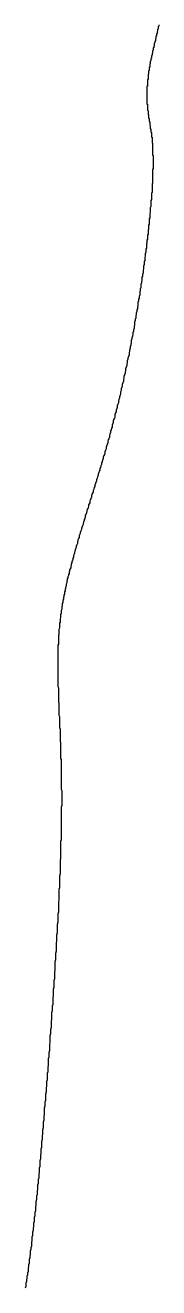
# Model space of a CAD drawing. Header units: millimetres. Extents: x 289 to 9778, y -894 to 6380.
# Drawn here: x 7119.26 to 7121.64, y -395.28 to -372.77 of the extents above; entities that cross this region are included whole.
import ezdxf

# ---------------------------------------------------------------- set-up
doc = ezdxf.new("R2010")
doc.units = ezdxf.units.MM

msp = doc.modelspace()

# ---------------------------------------------------------------- linework, layer by layer
msp.add_polyline3d([(7121.64, -372.763, 0), (7121.64, -372.773, 0), (7121.64, -372.773, 0), (7121.64, -372.783, 0), (7121.63, -372.793, 0), (7121.63, -372.803, 0), (7121.63, -372.813, 0), (7121.63, -372.823, 0), (7121.63, -372.833, 0), (7121.62, -372.843, 0), (7121.62, -372.843, 0), (7121.62, -372.853, 0), (7121.62, -372.863, 0), (7121.62, -372.873, 0), (7121.61, -372.883, 0), (7121.61, -372.893, 0), (7121.61, -372.903, 0), (7121.61, -372.903, 0), (7121.61, -372.913, 0), (7121.6, -372.923, 0), (7121.6, -372.933, 0), (7121.6, -372.943, 0), (7121.6, -372.953, 0), (7121.6, -372.963, 0), (7121.59, -372.963, 0), (7121.59, -372.973, 0), (7121.59, -372.983, 0), (7121.59, -372.993, 0), (7121.59, -373.003, 0), (7121.58, -373.013, 0), (7121.58, -373.013, 0), (7121.58, -373.023, 0), (7121.58, -373.033, 0), (7121.58, -373.043, 0), (7121.57, -373.053, 0), (7121.57, -373.053, 0), (7121.57, -373.063, 0), (7121.57, -373.073, 0), (7121.57, -373.083, 0), (7121.56, -373.093, 0), (7121.56, -373.103, 0), (7121.56, -373.103, 0), (7121.56, -373.113, 0), (7121.56, -373.123, 0), (7121.56, -373.133, 0), (7121.55, -373.143, 0), (7121.55, -373.143, 0), (7121.55, -373.153, 0), (7121.55, -373.163, 0), (7121.55, -373.173, 0), (7121.54, -373.173, 0), (7121.54, -373.183, 0), (7121.54, -373.193, 0), (7121.54, -373.203, 0), (7121.54, -373.213, 0), (7121.54, -373.213, 0), (7121.53, -373.223, 0), (7121.53, -373.233, 0), (7121.53, -373.243, 0), (7121.53, -373.243, 0), (7121.53, -373.253, 0), (7121.53, -373.263, 0), (7121.52, -373.273, 0), (7121.52, -373.273, 0), (7121.52, -373.283, 0), (7121.52, -373.293, 0), (7121.52, -373.303, 0), (7121.52, -373.303, 0), (7121.51, -373.313, 0), (7121.51, -373.323, 0), (7121.51, -373.333, 0), (7121.51, -373.333, 0), (7121.51, -373.343, 0), (7121.51, -373.353, 0), (7121.5, -373.363, 0), (7121.5, -373.363, 0), (7121.5, -373.373, 0), (7121.5, -373.383, 0), (7121.5, -373.393, 0), (7121.5, -373.393, 0), (7121.5, -373.403, 0), (7121.49, -373.413, 0), (7121.49, -373.413, 0), (7121.49, -373.423, 0), (7121.49, -373.433, 0), (7121.49, -373.443, 0), (7121.49, -373.443, 0), (7121.49, -373.453, 0), (7121.48, -373.463, 0), (7121.48, -373.463, 0), (7121.48, -373.473, 0), (7121.48, -373.483, 0), (7121.48, -373.483, 0), (7121.48, -373.493, 0), (7121.48, -373.503, 0), (7121.48, -373.503, 0), (7121.48, -373.513, 0), (7121.47, -373.523, 0), (7121.47, -373.533, 0), (7121.47, -373.533, 0), (7121.47, -373.543, 0), (7121.47, -373.553, 0), (7121.47, -373.553, 0), (7121.47, -373.563, 0), (7121.47, -373.573, 0), (7121.47, -373.573, 0), (7121.46, -373.583, 0), (7121.46, -373.593, 0), (7121.46, -373.593, 0), (7121.46, -373.603, 0), (7121.46, -373.613, 0), (7121.46, -373.613, 0), (7121.46, -373.623, 0), (7121.46, -373.623, 0), (7121.46, -373.633, 0), (7121.46, -373.643, 0), (7121.45, -373.643, 0), (7121.45, -373.653, 0), (7121.45, -373.663, 0), (7121.45, -373.663, 0), (7121.45, -373.673, 0), (7121.45, -373.683, 0), (7121.45, -373.683, 0), (7121.45, -373.693, 0), (7121.45, -373.703, 0), (7121.45, -373.703, 0), (7121.45, -373.713, 0), (7121.45, -373.713, 0), (7121.45, -373.723, 0), (7121.45, -373.733, 0), (7121.44, -373.733, 0), (7121.44, -373.743, 0), (7121.44, -373.743, 0), (7121.44, -373.753, 0), (7121.44, -373.763, 0), (7121.44, -373.763, 0), (7121.44, -373.773, 0), (7121.44, -373.783, 0), (7121.44, -373.783, 0), (7121.44, -373.793, 0), (7121.44, -373.793, 0), (7121.44, -373.803, 0), (7121.44, -373.813, 0), (7121.44, -373.813, 0), (7121.44, -373.823, 0), (7121.44, -373.823, 0), (7121.44, -373.833, 0), (7121.44, -373.843, 0), (7121.44, -373.843, 0), (7121.44, -373.853, 0), (7121.43, -373.853, 0), (7121.43, -373.863, 0), (7121.43, -373.873, 0), (7121.43, -373.873, 0), (7121.43, -373.883, 0), (7121.43, -373.883, 0), (7121.43, -373.893, 0), (7121.43, -373.893, 0), (7121.43, -373.903, 0), (7121.43, -373.913, 0), (7121.43, -373.913, 0), (7121.43, -373.923, 0), (7121.43, -373.923, 0), (7121.43, -373.933, 0), (7121.43, -373.933, 0), (7121.43, -373.943, 0), (7121.43, -373.953, 0), (7121.43, -373.953, 0), (7121.43, -373.963, 0), (7121.43, -373.963, 0), (7121.43, -373.973, 0), (7121.43, -373.973, 0), (7121.43, -373.983, 0), (7121.43, -373.993, 0), (7121.43, -373.993, 0), (7121.43, -374.003, 0), (7121.43, -374.003, 0), (7121.43, -374.013, 0), (7121.43, -374.013, 0), (7121.43, -374.023, 0), (7121.43, -374.023, 0), (7121.43, -374.033, 0), (7121.43, -374.043, 0), (7121.43, -374.043, 0), (7121.43, -374.053, 0), (7121.43, -374.053, 0), (7121.43, -374.063, 0), (7121.43, -374.063, 0), (7121.43, -374.073, 0), (7121.43, -374.073, 0), (7121.43, -374.083, 0), (7121.43, -374.083, 0), (7121.43, -374.093, 0), (7121.43, -374.093, 0), (7121.43, -374.103, 0), (7121.43, -374.113, 0), (7121.43, -374.113, 0), (7121.43, -374.123, 0), (7121.43, -374.123, 0), (7121.43, -374.133, 0), (7121.43, -374.133, 0), (7121.43, -374.143, 0), (7121.43, -374.143, 0), (7121.43, -374.153, 0), (7121.43, -374.153, 0), (7121.43, -374.163, 0), (7121.43, -374.163, 0), (7121.43, -374.173, 0), (7121.44, -374.173, 0), (7121.44, -374.183, 0), (7121.44, -374.183, 0), (7121.44, -374.193, 0), (7121.44, -374.193, 0), (7121.44, -374.203, 0), (7121.44, -374.213, 0), (7121.44, -374.213, 0), (7121.44, -374.223, 0), (7121.44, -374.223, 0), (7121.44, -374.233, 0), (7121.44, -374.233, 0), (7121.44, -374.243, 0), (7121.44, -374.243, 0), (7121.44, -374.253, 0), (7121.44, -374.253, 0), (7121.44, -374.263, 0), (7121.44, -374.263, 0), (7121.44, -374.273, 0), (7121.44, -374.273, 0), (7121.44, -374.283, 0), (7121.44, -374.283, 0), (7121.45, -374.293, 0), (7121.45, -374.293, 0), (7121.45, -374.303, 0), (7121.45, -374.303, 0), (7121.45, -374.313, 0), (7121.45, -374.313, 0), (7121.45, -374.323, 0), (7121.45, -374.323, 0), (7121.45, -374.333, 0), (7121.45, -374.333, 0), (7121.45, -374.343, 0), (7121.45, -374.343, 0), (7121.45, -374.353, 0), (7121.45, -374.353, 0), (7121.45, -374.363, 0), (7121.46, -374.363, 0), (7121.46, -374.373, 0), (7121.46, -374.373, 0), (7121.46, -374.383, 0), (7121.46, -374.383, 0), (7121.46, -374.393, 0), (7121.46, -374.393, 0), (7121.46, -374.403, 0), (7121.46, -374.403, 0), (7121.46, -374.413, 0), (7121.46, -374.423, 0), (7121.46, -374.423, 0), (7121.47, -374.433, 0), (7121.47, -374.433, 0), (7121.47, -374.443, 0), (7121.47, -374.443, 0), (7121.47, -374.453, 0), (7121.47, -374.453, 0), (7121.47, -374.463, 0), (7121.47, -374.463, 0), (7121.47, -374.473, 0), (7121.47, -374.473, 0), (7121.47, -374.483, 0), (7121.48, -374.493, 0), (7121.48, -374.493, 0), (7121.48, -374.503, 0), (7121.48, -374.503, 0), (7121.48, -374.513, 0), (7121.48, -374.513, 0), (7121.48, -374.523, 0), (7121.48, -374.533, 0), (7121.48, -374.533, 0), (7121.48, -374.543, 0), (7121.48, -374.543, 0), (7121.49, -374.553, 0), (7121.49, -374.563, 0), (7121.49, -374.563, 0), (7121.49, -374.573, 0), (7121.49, -374.573, 0), (7121.49, -374.583, 0), (7121.49, -374.593, 0), (7121.49, -374.593, 0), (7121.49, -374.603, 0), (7121.49, -374.613, 0), (7121.5, -374.613, 0), (7121.5, -374.623, 0), (7121.5, -374.633, 0), (7121.5, -374.633, 0), (7121.5, -374.643, 0), (7121.5, -374.653, 0), (7121.5, -374.653, 0), (7121.5, -374.663, 0), (7121.5, -374.673, 0), (7121.5, -374.673, 0), (7121.51, -374.683, 0), (7121.51, -374.693, 0), (7121.51, -374.703, 0), (7121.51, -374.703, 0), (7121.51, -374.713, 0), (7121.51, -374.723, 0), (7121.51, -374.733, 0), (7121.51, -374.733, 0), (7121.51, -374.743, 0), (7121.51, -374.753, 0), (7121.51, -374.763, 0), (7121.52, -374.763, 0), (7121.52, -374.773, 0), (7121.52, -374.783, 0), (7121.52, -374.793, 0), (7121.52, -374.803, 0), (7121.52, -374.813, 0), (7121.52, -374.813, 0), (7121.52, -374.823, 0), (7121.52, -374.833, 0), (7121.52, -374.843, 0), (7121.52, -374.853, 0), (7121.52, -374.863, 0), (7121.52, -374.873, 0), (7121.53, -374.873, 0), (7121.53, -374.883, 0), (7121.53, -374.893, 0), (7121.53, -374.903, 0), (7121.53, -374.913, 0), (7121.53, -374.923, 0), (7121.53, -374.933, 0), (7121.53, -374.943, 0), (7121.53, -374.953, 0), (7121.53, -374.963, 0), (7121.53, -374.973, 0), (7121.53, -374.983, 0), (7121.53, -374.993, 0), (7121.53, -375.003, 0), (7121.53, -375.013, 0), (7121.53, -375.023, 0), (7121.53, -375.033, 0), (7121.53, -375.043, 0), (7121.53, -375.053, 0), (7121.53, -375.063, 0), (7121.53, -375.073, 0), (7121.53, -375.083, 0), (7121.54, -375.093, 0), (7121.54, -375.103, 0), (7121.54, -375.113, 0), (7121.54, -375.133, 0), (7121.54, -375.143, 0), (7121.54, -375.153, 0), (7121.54, -375.163, 0), (7121.54, -375.173, 0), (7121.54, -375.183, 0), (7121.54, -375.203, 0), (7121.54, -375.213, 0), (7121.54, -375.223, 0), (7121.54, -375.233, 0), (7121.54, -375.243, 0), (7121.54, -375.263, 0), (7121.54, -375.273, 0), (7121.54, -375.283, 0), (7121.54, -375.303, 0), (7121.54, -375.313, 0), (7121.54, -375.323, 0), (7121.53, -375.343, 0), (7121.53, -375.353, 0), (7121.53, -375.363, 0), (7121.53, -375.383, 0), (7121.53, -375.393, 0), (7121.53, -375.403, 0), (7121.53, -375.423, 0), (7121.53, -375.433, 0), (7121.53, -375.453, 0), (7121.53, -375.463, 0), (7121.53, -375.483, 0), (7121.53, -375.493, 0), (7121.53, -375.503, 0), (7121.53, -375.523, 0), (7121.53, -375.533, 0), (7121.53, -375.553, 0), (7121.53, -375.573, 0), (7121.53, -375.583, 0), (7121.52, -375.603, 0), (7121.52, -375.613, 0), (7121.52, -375.633, 0), (7121.52, -375.653, 0), (7121.52, -375.663, 0), (7121.52, -375.683, 0), (7121.52, -375.693, 0), (7121.52, -375.713, 0), (7121.52, -375.733, 0), (7121.52, -375.753, 0), (7121.51, -375.763, 0), (7121.51, -375.783, 0), (7121.51, -375.803, 0), (7121.51, -375.823, 0), (7121.51, -375.833, 0), (7121.51, -375.853, 0), (7121.51, -375.873, 0), (7121.5, -375.893, 0), (7121.5, -375.913, 0), (7121.5, -375.933, 0), (7121.5, -375.943, 0), (7121.5, -375.963, 0), (7121.5, -375.983, 0), (7121.5, -376.003, 0), (7121.49, -376.023, 0), (7121.49, -376.043, 0), (7121.49, -376.063, 0), (7121.49, -376.083, 0), (7121.49, -376.103, 0), (7121.48, -376.123, 0), (7121.48, -376.143, 0), (7121.48, -376.163, 0), (7121.48, -376.183, 0), (7121.48, -376.203, 0), (7121.47, -376.223, 0), (7121.47, -376.253, 0), (7121.47, -376.273, 0), (7121.47, -376.293, 0), (7121.47, -376.313, 0), (7121.46, -376.333, 0), (7121.46, -376.353, 0), (7121.46, -376.373, 0), (7121.46, -376.403, 0), (7121.45, -376.423, 0), (7121.45, -376.443, 0), (7121.45, -376.463, 0), (7121.45, -376.493, 0), (7121.44, -376.513, 0), (7121.44, -376.533, 0), (7121.44, -376.553, 0), (7121.44, -376.583, 0), (7121.43, -376.603, 0), (7121.43, -376.623, 0), (7121.43, -376.653, 0), (7121.42, -376.673, 0), (7121.42, -376.693, 0), (7121.42, -376.723, 0), (7121.42, -376.743, 0), (7121.41, -376.763, 0), (7121.41, -376.793, 0), (7121.41, -376.813, 0), (7121.4, -376.843, 0), (7121.4, -376.863, 0), (7121.4, -376.883, 0), (7121.39, -376.913, 0), (7121.39, -376.933, 0), (7121.39, -376.963, 0), (7121.38, -376.983, 0), (7121.38, -377.013, 0), (7121.38, -377.033, 0), (7121.37, -377.063, 0), (7121.37, -377.083, 0), (7121.37, -377.113, 0), (7121.36, -377.133, 0), (7121.36, -377.163, 0), (7121.36, -377.183, 0), (7121.35, -377.213, 0), (7121.35, -377.243, 0), (7121.34, -377.263, 0), (7121.34, -377.293, 0), (7121.34, -377.313, 0), (7121.33, -377.343, 0), (7121.33, -377.363, 0), (7121.32, -377.393, 0), (7121.32, -377.423, 0), (7121.32, -377.443, 0), (7121.31, -377.473, 0), (7121.31, -377.503, 0), (7121.3, -377.523, 0), (7121.3, -377.553, 0), (7121.3, -377.573, 0), (7121.29, -377.603, 0), (7121.29, -377.633, 0), (7121.28, -377.653, 0), (7121.28, -377.683, 0), (7121.27, -377.713, 0), (7121.27, -377.733, 0), (7121.27, -377.763, 0), (7121.26, -377.793, 0), (7121.26, -377.823, 0), (7121.25, -377.843, 0), (7121.25, -377.873, 0), (7121.24, -377.903, 0), (7121.24, -377.923, 0), (7121.23, -377.953, 0), (7121.23, -377.983, 0), (7121.22, -378.013, 0), (7121.22, -378.033, 0), (7121.21, -378.063, 0), (7121.21, -378.093, 0), (7121.21, -378.113, 0), (7121.2, -378.143, 0), (7121.2, -378.173, 0), (7121.19, -378.203, 0), (7121.19, -378.223, 0), (7121.18, -378.253, 0), (7121.18, -378.283, 0), (7121.17, -378.313, 0), (7121.16, -378.343, 0), (7121.16, -378.363, 0), (7121.15, -378.393, 0), (7121.15, -378.423, 0), (7121.14, -378.453, 0), (7121.14, -378.473, 0), (7121.13, -378.503, 0), (7121.13, -378.533, 0), (7121.12, -378.563, 0), (7121.12, -378.583, 0), (7121.11, -378.613, 0), (7121.11, -378.643, 0), (7121.1, -378.673, 0), (7121.09, -378.703, 0), (7121.09, -378.723, 0), (7121.08, -378.753, 0), (7121.08, -378.783, 0), (7121.07, -378.813, 0), (7121.07, -378.833, 0), (7121.06, -378.863, 0), (7121.05, -378.893, 0), (7121.05, -378.923, 0), (7121.04, -378.953, 0), (7121.04, -378.973, 0), (7121.03, -379.003, 0), (7121.02, -379.033, 0), (7121.02, -379.063, 0), (7121.01, -379.083, 0), (7121.01, -379.113, 0), (7121, -379.143, 0), (7120.99, -379.173, 0), (7120.99, -379.193, 0), (7120.98, -379.223, 0), (7120.97, -379.253, 0), (7120.97, -379.283, 0), (7120.96, -379.303, 0), (7120.96, -379.333, 0), (7120.95, -379.363, 0), (7120.94, -379.393, 0), (7120.94, -379.413, 0), (7120.93, -379.443, 0), (7120.92, -379.473, 0), (7120.92, -379.503, 0), (7120.91, -379.523, 0), (7120.9, -379.553, 0), (7120.9, -379.583, 0), (7120.89, -379.603, 0), (7120.88, -379.633, 0), (7120.88, -379.663, 0), (7120.87, -379.683, 0), (7120.86, -379.713, 0), (7120.86, -379.743, 0), (7120.85, -379.773, 0), (7120.84, -379.793, 0), (7120.83, -379.823, 0), (7120.83, -379.853, 0), (7120.82, -379.873, 0), (7120.81, -379.903, 0), (7120.81, -379.933, 0), (7120.8, -379.953, 0), (7120.79, -379.983, 0), (7120.78, -380.003, 0), (7120.78, -380.033, 0), (7120.77, -380.063, 0), (7120.76, -380.083, 0), (7120.76, -380.113, 0), (7120.75, -380.143, 0), (7120.74, -380.163, 0), (7120.73, -380.193, 0), (7120.73, -380.213, 0), (7120.72, -380.243, 0), (7120.71, -380.273, 0), (7120.7, -380.293, 0), (7120.7, -380.323, 0), (7120.69, -380.343, 0), (7120.68, -380.373, 0), (7120.68, -380.393, 0), (7120.67, -380.423, 0), (7120.66, -380.443, 0), (7120.65, -380.473, 0), (7120.65, -380.493, 0), (7120.64, -380.523, 0), (7120.63, -380.553, 0), (7120.62, -380.573, 0), (7120.62, -380.603, 0), (7120.61, -380.623, 0), (7120.6, -380.653, 0), (7120.59, -380.673, 0), (7120.59, -380.703, 0), (7120.58, -380.723, 0), (7120.57, -380.743, 0), (7120.56, -380.773, 0), (7120.56, -380.793, 0), (7120.55, -380.823, 0), (7120.54, -380.843, 0), (7120.53, -380.873, 0), (7120.53, -380.893, 0), (7120.52, -380.923, 0), (7120.51, -380.943, 0), (7120.5, -380.973, 0), (7120.5, -380.993, 0), (7120.49, -381.013, 0), (7120.48, -381.043, 0), (7120.47, -381.063, 0), (7120.47, -381.093, 0), (7120.46, -381.113, 0), (7120.45, -381.133, 0), (7120.44, -381.163, 0), (7120.44, -381.183, 0), (7120.43, -381.213, 0), (7120.42, -381.233, 0), (7120.41, -381.253, 0), (7120.41, -381.283, 0), (7120.4, -381.303, 0), (7120.39, -381.323, 0), (7120.39, -381.353, 0), (7120.38, -381.373, 0), (7120.37, -381.393, 0), (7120.36, -381.423, 0), (7120.36, -381.443, 0), (7120.35, -381.463, 0), (7120.34, -381.493, 0), (7120.33, -381.513, 0), (7120.33, -381.533, 0), (7120.32, -381.563, 0), (7120.31, -381.583, 0), (7120.31, -381.603, 0), (7120.3, -381.633, 0), (7120.29, -381.653, 0), (7120.29, -381.673, 0), (7120.28, -381.693, 0), (7120.27, -381.723, 0), (7120.26, -381.743, 0), (7120.26, -381.763, 0), (7120.25, -381.783, 0), (7120.24, -381.813, 0), (7120.24, -381.833, 0), (7120.23, -381.853, 0), (7120.22, -381.873, 0), (7120.22, -381.903, 0), (7120.21, -381.923, 0), (7120.2, -381.943, 0), (7120.2, -381.963, 0), (7120.19, -381.983, 0), (7120.19, -382.013, 0), (7120.18, -382.033, 0), (7120.17, -382.053, 0), (7120.17, -382.073, 0), (7120.16, -382.093, 0), (7120.15, -382.123, 0), (7120.15, -382.143, 0), (7120.14, -382.163, 0), (7120.14, -382.183, 0), (7120.13, -382.203, 0), (7120.12, -382.223, 0), (7120.12, -382.253, 0), (7120.11, -382.273, 0), (7120.11, -382.293, 0), (7120.1, -382.313, 0), (7120.09, -382.333, 0), (7120.09, -382.353, 0), (7120.08, -382.373, 0), (7120.08, -382.393, 0), (7120.07, -382.423, 0), (7120.07, -382.443, 0), (7120.06, -382.463, 0), (7120.05, -382.483, 0), (7120.05, -382.503, 0), (7120.04, -382.523, 0), (7120.04, -382.543, 0), (7120.03, -382.563, 0), (7120.03, -382.583, 0), (7120.02, -382.603, 0), (7120.02, -382.623, 0), (7120.01, -382.643, 0), (7120.01, -382.663, 0), (7120, -382.683, 0), (7120, -382.713, 0), (7119.99, -382.733, 0), (7119.99, -382.753, 0), (7119.99, -382.773, 0), (7119.98, -382.793, 0), (7119.98, -382.813, 0), (7119.97, -382.833, 0), (7119.97, -382.853, 0), (7119.96, -382.873, 0), (7119.96, -382.893, 0), (7119.96, -382.913, 0), (7119.95, -382.933, 0), (7119.95, -382.953, 0), (7119.94, -382.973, 0), (7119.94, -382.993, 0), (7119.94, -383.003, 0), (7119.93, -383.023, 0), (7119.93, -383.043, 0), (7119.93, -383.063, 0), (7119.92, -383.083, 0), (7119.92, -383.103, 0), (7119.92, -383.123, 0), (7119.91, -383.143, 0), (7119.91, -383.163, 0), (7119.91, -383.183, 0), (7119.9, -383.203, 0), (7119.9, -383.223, 0), (7119.9, -383.243, 0), (7119.9, -383.263, 0), (7119.89, -383.273, 0), (7119.89, -383.293, 0), (7119.89, -383.313, 0), (7119.89, -383.333, 0), (7119.88, -383.353, 0), (7119.88, -383.373, 0), (7119.88, -383.393, 0), (7119.88, -383.413, 0), (7119.87, -383.433, 0), (7119.87, -383.443, 0), (7119.87, -383.463, 0), (7119.87, -383.483, 0), (7119.87, -383.503, 0), (7119.87, -383.523, 0), (7119.86, -383.543, 0), (7119.86, -383.563, 0), (7119.86, -383.583, 0), (7119.86, -383.593, 0), (7119.86, -383.613, 0), (7119.86, -383.633, 0), (7119.85, -383.653, 0), (7119.85, -383.673, 0), (7119.85, -383.693, 0), (7119.85, -383.713, 0), (7119.85, -383.733, 0), (7119.85, -383.743, 0), (7119.85, -383.763, 0), (7119.85, -383.783, 0), (7119.85, -383.803, 0), (7119.84, -383.823, 0), (7119.84, -383.843, 0), (7119.84, -383.863, 0), (7119.84, -383.883, 0), (7119.84, -383.903, 0), (7119.84, -383.913, 0), (7119.84, -383.933, 0), (7119.84, -383.953, 0), (7119.84, -383.973, 0), (7119.84, -383.993, 0), (7119.84, -384.013, 0), (7119.84, -384.033, 0), (7119.84, -384.053, 0), (7119.84, -384.073, 0), (7119.84, -384.083, 0), (7119.84, -384.103, 0), (7119.84, -384.123, 0), (7119.84, -384.143, 0), (7119.84, -384.163, 0), (7119.84, -384.183, 0), (7119.84, -384.203, 0), (7119.84, -384.223, 0), (7119.84, -384.243, 0), (7119.84, -384.263, 0), (7119.84, -384.283, 0), (7119.84, -384.303, 0), (7119.84, -384.323, 0), (7119.84, -384.343, 0), (7119.84, -384.363, 0), (7119.84, -384.383, 0), (7119.84, -384.403, 0), (7119.84, -384.423, 0), (7119.84, -384.443, 0), (7119.84, -384.463, 0), (7119.84, -384.483, 0), (7119.84, -384.503, 0), (7119.84, -384.523, 0), (7119.84, -384.543, 0), (7119.84, -384.563, 0), (7119.85, -384.583, 0), (7119.85, -384.603, 0), (7119.85, -384.623, 0), (7119.85, -384.643, 0), (7119.85, -384.663, 0), (7119.85, -384.683, 0), (7119.85, -384.703, 0), (7119.85, -384.723, 0), (7119.85, -384.743, 0), (7119.85, -384.763, 0), (7119.85, -384.793, 0), (7119.85, -384.813, 0), (7119.85, -384.833, 0), (7119.86, -384.853, 0), (7119.86, -384.873, 0), (7119.86, -384.893, 0), (7119.86, -384.913, 0), (7119.86, -384.943, 0), (7119.86, -384.963, 0), (7119.86, -384.983, 0), (7119.86, -385.003, 0), (7119.86, -385.023, 0), (7119.86, -385.043, 0), (7119.86, -385.073, 0), (7119.87, -385.093, 0), (7119.87, -385.113, 0), (7119.87, -385.133, 0), (7119.87, -385.163, 0), (7119.87, -385.183, 0), (7119.87, -385.203, 0), (7119.87, -385.233, 0), (7119.87, -385.253, 0), (7119.87, -385.273, 0), (7119.87, -385.293, 0), (7119.88, -385.323, 0), (7119.88, -385.343, 0), (7119.88, -385.373, 0), (7119.88, -385.393, 0), (7119.88, -385.413, 0), (7119.88, -385.443, 0), (7119.88, -385.463, 0), (7119.88, -385.483, 0), (7119.88, -385.513, 0), (7119.88, -385.533, 0), (7119.89, -385.563, 0), (7119.89, -385.583, 0), (7119.89, -385.613, 0), (7119.89, -385.633, 0), (7119.89, -385.663, 0), (7119.89, -385.683, 0), (7119.89, -385.713, 0), (7119.89, -385.733, 0), (7119.89, -385.763, 0), (7119.89, -385.783, 0), (7119.89, -385.813, 0), (7119.89, -385.843, 0), (7119.9, -385.863, 0), (7119.9, -385.893, 0), (7119.9, -385.913, 0), (7119.9, -385.943, 0), (7119.9, -385.973, 0), (7119.9, -385.993, 0), (7119.9, -386.023, 0), (7119.9, -386.053, 0), (7119.9, -386.083, 0), (7119.9, -386.103, 0), (7119.9, -386.133, 0), (7119.9, -386.163, 0), (7119.9, -386.193, 0), (7119.9, -386.213, 0), (7119.9, -386.243, 0), (7119.9, -386.273, 0), (7119.9, -386.303, 0), (7119.9, -386.333, 0), (7119.9, -386.363, 0), (7119.9, -386.393, 0), (7119.91, -386.413, 0), (7119.91, -386.443, 0), (7119.91, -386.473, 0), (7119.91, -386.503, 0), (7119.91, -386.533, 0), (7119.91, -386.563, 0), (7119.91, -386.593, 0), (7119.91, -386.623, 0), (7119.91, -386.653, 0), (7119.91, -386.683, 0), (7119.9, -386.713, 0), (7119.9, -386.743, 0), (7119.9, -386.773, 0), (7119.9, -386.813, 0), (7119.9, -386.843, 0), (7119.9, -386.873, 0), (7119.9, -386.903, 0), (7119.9, -386.933, 0), (7119.9, -386.963, 0), (7119.9, -386.993, 0), (7119.9, -387.033, 0), (7119.9, -387.063, 0), (7119.9, -387.093, 0), (7119.9, -387.123, 0), (7119.9, -387.163, 0), (7119.9, -387.193, 0), (7119.9, -387.223, 0), (7119.9, -387.253, 0), (7119.9, -387.293, 0), (7119.89, -387.323, 0), (7119.89, -387.353, 0), (7119.89, -387.393, 0), (7119.89, -387.423, 0), (7119.89, -387.453, 0), (7119.89, -387.493, 0), (7119.89, -387.523, 0), (7119.89, -387.563, 0), (7119.89, -387.593, 0), (7119.89, -387.623, 0), (7119.88, -387.663, 0), (7119.88, -387.693, 0), (7119.88, -387.733, 0), (7119.88, -387.763, 0), (7119.88, -387.803, 0), (7119.88, -387.833, 0), (7119.88, -387.873, 0), (7119.88, -387.903, 0), (7119.87, -387.943, 0), (7119.87, -387.973, 0), (7119.87, -388.013, 0), (7119.87, -388.043, 0), (7119.87, -388.083, 0), (7119.87, -388.113, 0), (7119.87, -388.153, 0), (7119.86, -388.183, 0), (7119.86, -388.223, 0), (7119.86, -388.253, 0), (7119.86, -388.293, 0), (7119.86, -388.333, 0), (7119.86, -388.363, 0), (7119.85, -388.403, 0), (7119.85, -388.433, 0), (7119.85, -388.473, 0), (7119.85, -388.513, 0), (7119.85, -388.543, 0), (7119.85, -388.583, 0), (7119.84, -388.623, 0), (7119.84, -388.653, 0), (7119.84, -388.693, 0), (7119.84, -388.733, 0), (7119.84, -388.763, 0), (7119.83, -388.803, 0), (7119.83, -388.843, 0), (7119.83, -388.873, 0), (7119.83, -388.913, 0), (7119.83, -388.953, 0), (7119.82, -388.993, 0), (7119.82, -389.023, 0), (7119.82, -389.063, 0), (7119.82, -389.103, 0), (7119.81, -389.133, 0), (7119.81, -389.173, 0), (7119.81, -389.213, 0), (7119.81, -389.253, 0), (7119.81, -389.283, 0), (7119.8, -389.323, 0), (7119.8, -389.363, 0), (7119.8, -389.403, 0), (7119.8, -389.433, 0), (7119.79, -389.473, 0), (7119.79, -389.513, 0), (7119.79, -389.553, 0), (7119.79, -389.583, 0), (7119.79, -389.623, 0), (7119.78, -389.663, 0), (7119.78, -389.703, 0), (7119.78, -389.733, 0), (7119.78, -389.773, 0), (7119.77, -389.813, 0), (7119.77, -389.853, 0), (7119.77, -389.893, 0), (7119.77, -389.923, 0), (7119.76, -389.963, 0), (7119.76, -390.003, 0), (7119.76, -390.043, 0), (7119.76, -390.073, 0), (7119.75, -390.113, 0), (7119.75, -390.153, 0), (7119.75, -390.193, 0), (7119.75, -390.233, 0), (7119.74, -390.263, 0), (7119.74, -390.303, 0), (7119.74, -390.343, 0), (7119.73, -390.383, 0), (7119.73, -390.423, 0), (7119.73, -390.453, 0), (7119.73, -390.493, 0), (7119.72, -390.533, 0), (7119.72, -390.573, 0), (7119.72, -390.603, 0), (7119.72, -390.643, 0), (7119.71, -390.683, 0), (7119.71, -390.723, 0), (7119.71, -390.753, 0), (7119.7, -390.793, 0), (7119.7, -390.833, 0), (7119.7, -390.873, 0), (7119.7, -390.913, 0), (7119.69, -390.943, 0), (7119.69, -390.983, 0), (7119.69, -391.023, 0), (7119.69, -391.053, 0), (7119.68, -391.093, 0), (7119.68, -391.133, 0), (7119.68, -391.173, 0), (7119.67, -391.203, 0), (7119.67, -391.243, 0), (7119.67, -391.283, 0), (7119.67, -391.323, 0), (7119.66, -391.353, 0), (7119.66, -391.393, 0), (7119.66, -391.433, 0), (7119.65, -391.463, 0), (7119.65, -391.503, 0), (7119.65, -391.543, 0), (7119.65, -391.573, 0), (7119.64, -391.613, 0), (7119.64, -391.653, 0), (7119.64, -391.683, 0), (7119.63, -391.723, 0), (7119.63, -391.763, 0), (7119.63, -391.793, 0), (7119.62, -391.833, 0), (7119.62, -391.863, 0), (7119.62, -391.903, 0), (7119.62, -391.943, 0), (7119.61, -391.973, 0), (7119.61, -392.013, 0), (7119.61, -392.043, 0), (7119.6, -392.083, 0), (7119.6, -392.123, 0), (7119.6, -392.153, 0), (7119.6, -392.193, 0), (7119.59, -392.223, 0), (7119.59, -392.263, 0), (7119.59, -392.293, 0), (7119.58, -392.333, 0), (7119.58, -392.363, 0), (7119.58, -392.403, 0), (7119.58, -392.433, 0), (7119.57, -392.473, 0), (7119.57, -392.503, 0), (7119.57, -392.543, 0), (7119.56, -392.573, 0), (7119.56, -392.613, 0), (7119.56, -392.643, 0), (7119.55, -392.683, 0), (7119.55, -392.713, 0), (7119.55, -392.753, 0), (7119.55, -392.783, 0), (7119.54, -392.813, 0), (7119.54, -392.853, 0), (7119.54, -392.883, 0), (7119.53, -392.923, 0), (7119.53, -392.953, 0), (7119.53, -392.983, 0), (7119.52, -393.023, 0), (7119.52, -393.053, 0), (7119.52, -393.093, 0), (7119.52, -393.123, 0), (7119.51, -393.153, 0), (7119.51, -393.193, 0), (7119.51, -393.223, 0), (7119.5, -393.253, 0), (7119.5, -393.293, 0), (7119.5, -393.323, 0), (7119.49, -393.353, 0), (7119.49, -393.393, 0), (7119.49, -393.423, 0), (7119.48, -393.453, 0), (7119.48, -393.493, 0), (7119.48, -393.523, 0), (7119.47, -393.553, 0), (7119.47, -393.583, 0), (7119.47, -393.623, 0), (7119.46, -393.653, 0), (7119.46, -393.683, 0), (7119.46, -393.713, 0), (7119.45, -393.753, 0), (7119.45, -393.783, 0), (7119.45, -393.813, 0), (7119.44, -393.843, 0), (7119.44, -393.883, 0), (7119.44, -393.913, 0), (7119.43, -393.943, 0), (7119.43, -393.973, 0), (7119.43, -394.003, 0), (7119.42, -394.033, 0), (7119.42, -394.073, 0), (7119.42, -394.103, 0), (7119.41, -394.133, 0), (7119.41, -394.163, 0), (7119.41, -394.193, 0), (7119.4, -394.223, 0), (7119.4, -394.263, 0), (7119.39, -394.293, 0), (7119.39, -394.323, 0), (7119.39, -394.353, 0), (7119.38, -394.383, 0), (7119.38, -394.413, 0), (7119.38, -394.443, 0), (7119.37, -394.473, 0), (7119.37, -394.503, 0), (7119.37, -394.543, 0), (7119.36, -394.573, 0), (7119.36, -394.603, 0), (7119.35, -394.633, 0), (7119.35, -394.663, 0), (7119.35, -394.693, 0), (7119.34, -394.723, 0), (7119.34, -394.753, 0), (7119.33, -394.783, 0), (7119.33, -394.813, 0), (7119.33, -394.843, 0), (7119.32, -394.873, 0), (7119.32, -394.903, 0), (7119.31, -394.933, 0), (7119.31, -394.963, 0), (7119.31, -394.993, 0), (7119.3, -395.023, 0), (7119.3, -395.053, 0), (7119.29, -395.083, 0), (7119.29, -395.113, 0), (7119.28, -395.143, 0), (7119.28, -395.173, 0), (7119.27, -395.203, 0), (7119.27, -395.233, 0), (7119.27, -395.263, 0), (7119.26, -395.293, 0)])

doc.saveas('drawing.dxf')
